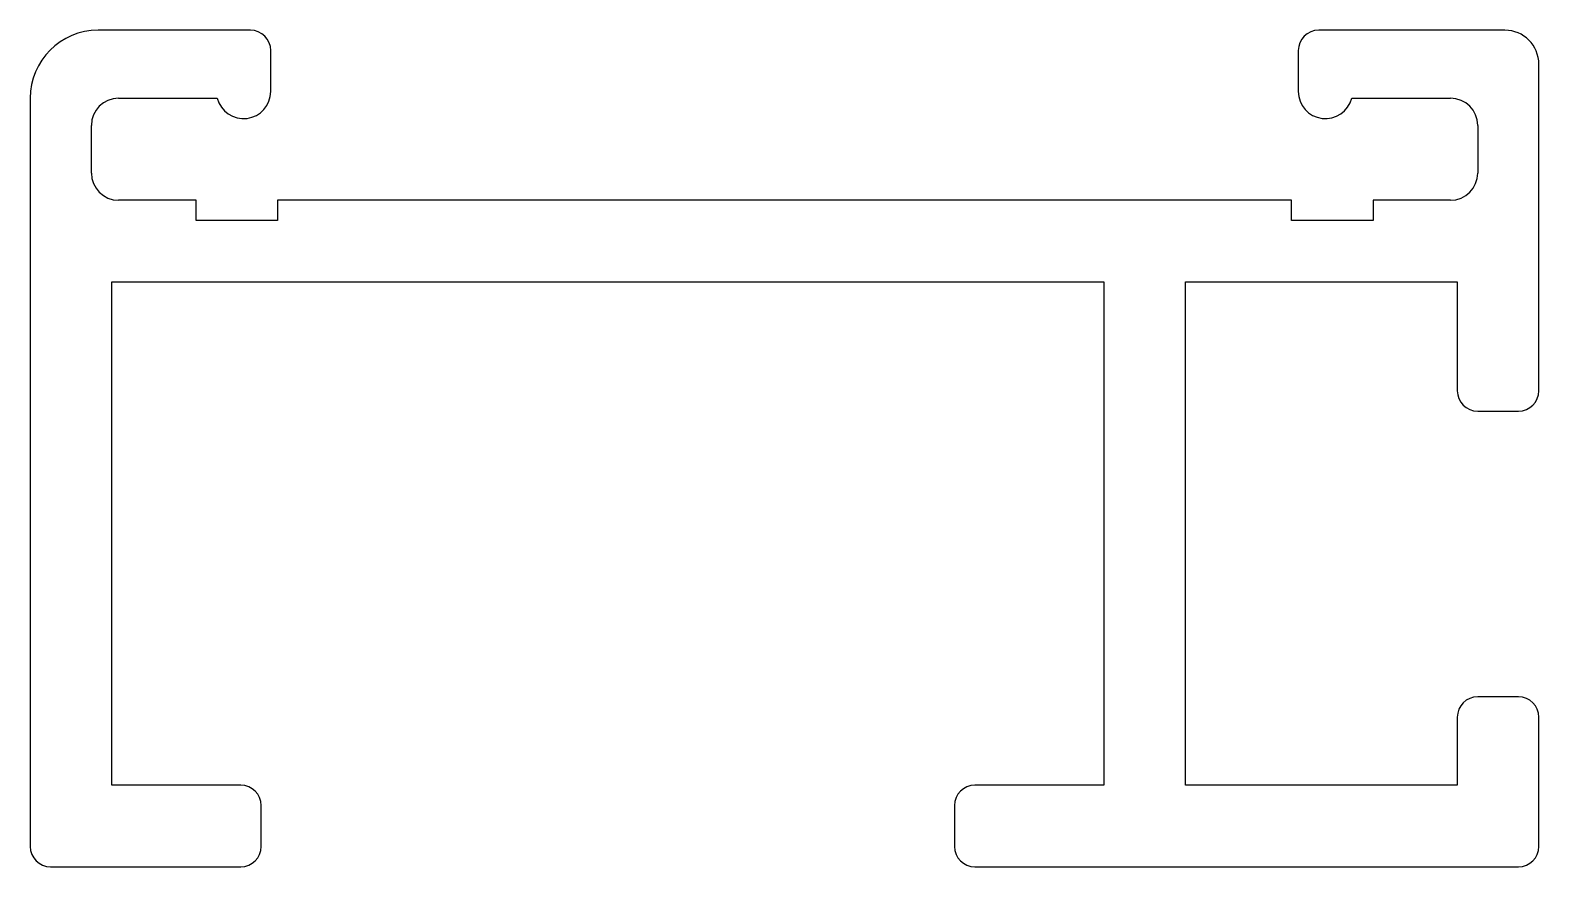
# Model space of a CAD drawing. Extents: x 12530.5 to 12552.7, y 445.3 to 457.6.
import ezdxf

# ---------------------------------------------------------------- set-up
doc = ezdxf.new("R2010")
doc.units = 0
doc.layers.get('0').update_dxf_attribs({"linetype": 'CONTINUOUS'})

msp = doc.modelspace()

# ---------------------------------------------------------------- linework, layer by layer
for p, q in [((12533.743, 457.558), (12531.503, 457.558)), ((12552.203, 457.558), (12549.463, 457.558)), ((12534.043, 456.658), (12534.043, 457.258)), ((12549.163, 457.258), (12549.163, 456.658)), ((12552.703, 452.258), (12552.703, 457.058)), ((12530.503, 456.558), (12530.503, 445.558)), ((12531.803, 456.558), (12533.255, 456.558)), ((12549.95, 456.558), (12551.403, 456.558)), ((12531.403, 455.458), (12531.403, 456.158)), ((12551.803, 456.158), (12551.803, 455.458)), ((12532.943, 455.058), (12531.803, 455.058)), ((12532.943, 454.758), (12532.943, 455.058)), ((12534.143, 455.058), (12534.143, 454.758)), ((12549.063, 455.058), (12534.143, 455.058)), ((12549.063, 454.758), (12549.063, 455.058)), ((12550.263, 455.058), (12550.263, 454.758)), ((12551.403, 455.058), (12550.263, 455.058)), ((12534.143, 454.758), (12532.943, 454.758)), ((12550.263, 454.758), (12549.063, 454.758)), ((12531.703, 446.458), (12531.703, 453.858)), ((12531.703, 453.858), (12546.303, 453.858)), ((12546.303, 453.858), (12546.303, 446.458)), ((12547.503, 446.458), (12547.503, 453.858)), ((12547.503, 453.858), (12551.503, 453.858)), ((12551.503, 453.858), (12551.503, 452.258)), ((12551.803, 451.958), (12552.403, 451.958)), ((12552.403, 447.758), (12551.803, 447.758)), ((12551.503, 447.458), (12551.503, 446.458)), ((12552.703, 445.558), (12552.703, 447.458)), ((12533.603, 446.458), (12531.703, 446.458)), ((12546.303, 446.458), (12544.403, 446.458)), ((12551.503, 446.458), (12547.503, 446.458)), ((12533.903, 445.558), (12533.903, 446.158)), ((12544.103, 446.158), (12544.103, 445.558)), ((12530.803, 445.258), (12533.603, 445.258)), ((12544.403, 445.258), (12552.403, 445.258))]:
    msp.add_line(p, q)
for centre, radius, start, end in [((12531.503, 456.558), 1, 90, 180), ((12533.743, 457.258), 0.3, 0, 90), ((12549.463, 457.258), 0.3, 90, 180), ((12552.203, 457.058), 0.5, 360, 90), ((12533.643, 456.658), 0.4, 194.4775, 360), ((12549.563, 456.658), 0.4, 180, 345.5225), ((12531.803, 456.158), 0.4, 90, 180), ((12551.403, 456.158), 0.4, 360, 90), ((12531.803, 455.458), 0.4, 180, 270), ((12551.403, 455.458), 0.4, 270, 360), ((12551.803, 452.258), 0.3, 180, 270), ((12552.403, 452.258), 0.3, 270, 0), ((12551.803, 447.458), 0.3, 90, 180), ((12552.403, 447.458), 0.3, 360, 90), ((12533.603, 446.158), 0.3, 0, 90), ((12544.403, 446.158), 0.3, 90, 180), ((12530.803, 445.558), 0.3, 180, 270), ((12533.603, 445.558), 0.3, 270, 0), ((12544.403, 445.558), 0.3, 180, 270), ((12552.403, 445.558), 0.3, 270, 0)]:
    msp.add_arc(centre, radius, start, end)

doc.saveas('drawing.dxf')
